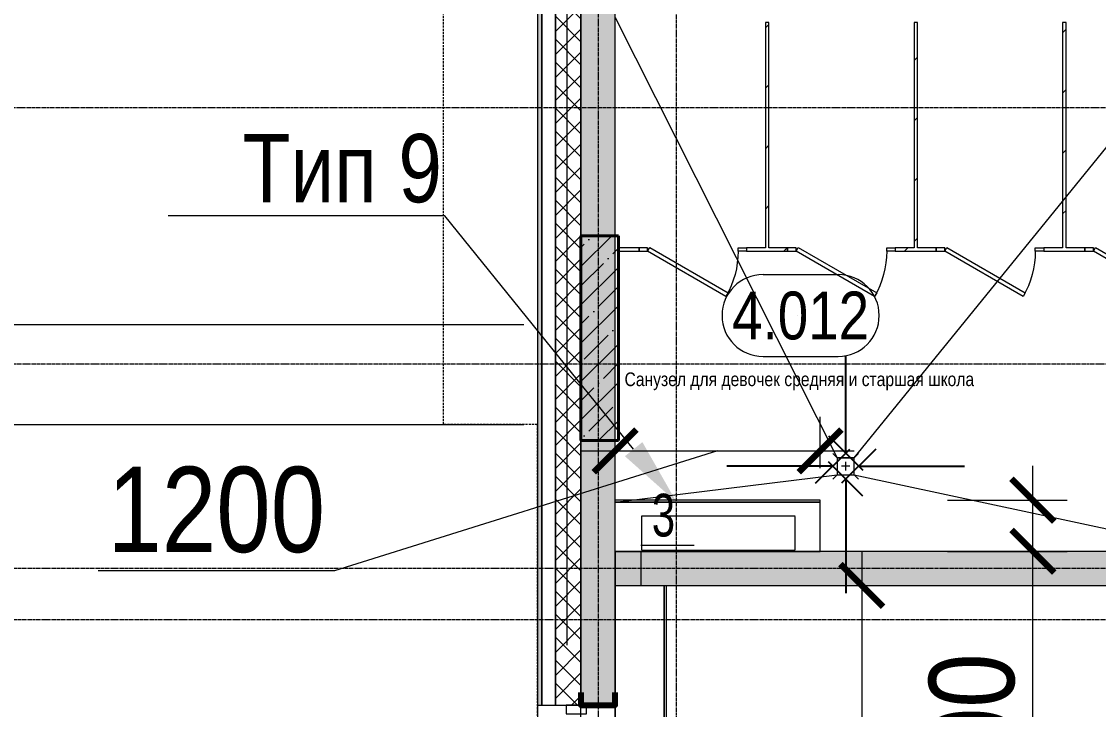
# Model space of a CAD drawing. Header units: millimetres. Extents: x -231292 to 573618, y -153144 to 564035.
# Drawn here: x 92653 to 98959, y 377677 to 381707 of the extents above; entities that cross this region are included whole.
import ezdxf
from ezdxf import colors
from ezdxf.entities.mleader import LeaderData, LeaderLine
from ezdxf.enums import TextEntityAlignment as Align
from ezdxf.math import Vec2, Vec3

# ---------------------------------------------------------------- set-up
doc = ezdxf.new("R2010")
doc.units = ezdxf.units.MM
for name, pattern in [('CENTER2', [28.575, 19.05, -3.175, 3.175, -3.175]), ('DASHED', [19.05, 12.7, -6.35]), ('HIDDEN2', [4.7625, 3.175, -1.5875])]:
    doc.linetypes.add(name, pattern=pattern)
doc.layers.get('0').update_dxf_attribs({"color": 250})
doc.layers.get('Defpoints').update_dxf_attribs({"color": 250})
for name, color, linetype, lineweight in [('A-Wall_Материал_Газоблок_Контур', 250, 'Continuous', 0), ('АР_Area', 250, 'Continuous', 5), ('АР_Колонны', 250, 'Continuous', 35), ('АР_Мебель', 250, 'Continuous', 5), ('АР_Окна', 250, 'Continuous', 5), ('АР_Отв. марка', 250, 'Continuous', 9), ('АР_Отопительные приборы', 250, 'HIDDEN2', 0), ('АР_Размеры обшивки', 250, 'Continuous', 5), ('АР_Стены ГКЛ', 250, 'Continuous', 15), ('АР_Стены ЖБ', 250, 'Continuous', 35), ('АР_Стены ПЕНОблок', 250, 'Continuous', 20), ('АР_Тонкая', 250, 'Continuous', 5), ('АР_Утеплитель', 250, 'Continuous', 0), ('АР_ФАСАД', 250, 'Continuous', 9), ('АР_Штриховка', 250, 'Continuous', 0), ('Двери кабины', 250, 'Continuous', 0), ('Зашивка радиаторов тип 2 (файерборд 2 слоя_керамогранит)', 250, 'Continuous', 0), ('Зашивка радиаторов тип 9 (до потолка_ облиц плитка)', 250, 'Continuous', 0), ('КМ_Фахверки', 250, 'Continuous', 80), ('ОВ_Отопление', 250, 'Continuous', 0), ('Размеры зашивки ГКЛ', 250, 'Continuous', 0), ('РД_Воронки с кровли', 250, 'Continuous', 18), ('РД_Оси_100', 250, 'Continuous', 0), ('РД_Разуклонка к трапам', 124, 'Continuous', 0)]:
    doc.layers.add(name, color=color, linetype=linetype, lineweight=lineweight)
doc.layers.add('АР_Делит', color=250, linetype='Continuous', lineweight=0, plot=False)
doc.styles.add('Arial0', font='arial.ttf')
doc.styles.add('style1', font='ARIALN.TTF')
doc.dimstyles.new('Dim200_ареал', dxfattribs={"dimscale": 100, "dimtxt": 5, "dimasz": 2.5, "dimexe": 2, "dimexo": 2, "dimgap": 1, "dimtad": 1, "dimzin": 12, "dimdsep": 46, "dimtxsty": 'style1', "dimblk": 'ARCHTICK', "dimcen": 3, "dimdle": 2, "dimclrd": 256, "dimclre": 256, "dimaunit": 1, "dimadec": 0, "dimazin": 3, "dimtfac": 1, "dimtmove": 1, "dimatfit": 3, "dimldrblk": 'OPEN30', "dimfxl": 5, "dimfxlon": 1, "dimtolj": 1, "dimtzin": 0, "dimlwd": 9, "dimlwe": 9, "dimarcsym": 0})
doc.dimstyles.new('scale_100', dxfattribs={"dimtxt": 200, "dimasz": 125, "dimexe": 60, "dimexo": 100, "dimgap": 30, "dimtad": 1, "dimdec": 0, "dimdsep": 46, "dimtxsty": 'style1', "dimblk": 'OBLIQUE', "dimcen": 150, "dimdle": 60, "dimclrd": 256, "dimclre": 256, "dimclrt": 256, "dimadec": 0, "dimazin": 0, "dimtfac": 1, "dimtdec": 0, "dimtmove": 1, "dimatfit": 3, "dimldrblk": 'OBLIQUE', "dimfxl": 1, "dimtolj": 1, "dimtzin": 0, "dimarcsym": 0})
pattern_1 = [(45, (50428.77, 366201.75), (-176.7767, 176.7767), [])]

# ---------------------------------------------------------------- blocks, each defined once
blk = doc.blocks.new('Ф_пеноблок 200')
at = {"layer": 'КМ_Фахверки'}
blk.add_lwpolyline([(0, -75), (0, 0), (200, 0), (200, -75)], dxfattribs=at)
blk = doc.blocks.new('СОШ_2200_АР_ОСИ_М100_28.05.24')
at = {"layer": 'АР_Делит', "color": 5, "linetype": 'DASHED'}
blk.add_lwpolyline([(114955, 135155), (114955, -355), (93595.036, -355), (93595.036, 13855), (94145, 13855), (94145, 68320), (66055, 68320), (66055, 13857.73), (83455, 13857.73), (83455, -355), (45245, -355), (45245, 13145), (44695, 13145), (44695, 26755), (45245, 26755), (45245, 68320), (20455, 68320), (20455, 26755), (27955, 26755), (27955, 13145), (-355, 13145), (-355, 100855), (37145, 100855), (37145, 129155)], dxfattribs=at)
at = {"layer": 'РД_Оси_100', "linetype": 'CENTER2'}
for p, q in [((71363.995, 15000), (33000, 15000)), ((33000, 13500), (85055, 13500))]:
    blk.add_line(p, q, dxfattribs=at)
for points in [[(45530, 139938.679), (45600, 139538.679), (45600, -6163.457)], [(46060, -6163.105), (46060, 139538.679), (46130, 139938.679)], [(85055, 12300), (33500, 12300), (33000, 12450)], [(85055, 12000), (33500, 12000), (33000, 11850)]]:
    blk.add_lwpolyline(points, dxfattribs=at)
blk = doc.blocks.new('_Oblique')
at = {"color": 0, "linetype": 'ByBlock', "lineweight": -2}
blk.add_line((-0.5, -0.5), (0.5, 0.5), dxfattribs=at)
blk = doc.blocks.new('A$Cd7e03b91')
at = {"layer": 'РД_Разуклонка к трапам', "lineweight": 0}
for p, q in [((-100, 100), (-150, 150)), ((100, 100), (150, 150)), ((-50, 0), (50, 0)), ((0, -50), (0, 50)), ((-100, -100), (-150, -150)), ((100, -100), (150, -150))]:
    blk.add_line(p, q, dxfattribs=at)
blk.add_lwpolyline([(-100, 100), (100, 100), (100, -100), (-100, -100), (-100, 100)], dxfattribs=at)
blk.add_lwpolyline([(-100, 100), (100, 100), (100, -100), (-100, -100), (-100, 100)], dxfattribs=at)
blk = doc.blocks.new('Bottom_R_900')
at = {"layer": 'АР_Отопительные приборы'}
blk.add_lwpolyline([(-450, -100), (450, -100), (450, 100), (-450, 100)], close=True, dxfattribs=at)
blk = doc.blocks.new('_ArchTick')
at = {"color": 0, "linetype": 'ByBlock', "const_width": 0.15}
blk.add_lwpolyline([(-0.5, -0.5), (0.5, 0.5)], dxfattribs=at)
blk = doc.blocks.new('*D1018')
at = {"layer": 'Defpoints', "color": 0, "transparency": 16777216}
for p in [(96428.8, 378403.1), (96428.8, 374722.8), (97572.8, 374722.8)]:
    blk.add_point(p, dxfattribs=at)
at = {"layer": 'АР_Размеры обшивки', "lineweight": 9, "transparency": 16777216}
for p, q in [((97572.8, 378603.1), (97572.8, 374522.8)), ((97072.8, 378403.1), (97772.8, 378403.1)), ((97072.8, 374722.8), (97772.8, 374722.8))]:
    blk.add_line(p, q, dxfattribs=at)
at = {"layer": 'АР_Размеры обшивки', "lineweight": 9, "transparency": 16777216, "xscale": 250, "yscale": 250, "zscale": 250}
for p, rotation in [((97572.8, 378403.1), 90), ((97572.8, 374722.8), 270)]:
    blk.add_blockref('_ArchTick', p, dxfattribs=dict(at, rotation=rotation))
at = {"layer": 'АР_Размеры обшивки', "color": 0, "transparency": 16777216, "insert": (97217.5, 376562.9), "char_height": 500, "attachment_point": 5, "rotation": 90, "style": 'style1'}
blk.add_mtext('\\A1;3680', dxfattribs=at)
blk = doc.blocks.new('_Open30')
at = {"color": 0, "linetype": 'ByBlock', "lineweight": -2}
for p, q in [((-1, 0.268), (0, 0)), ((0, 0), (-1, -0.268)), ((0, 0), (-1, 0))]:
    blk.add_line(p, q, dxfattribs=at)
blk = doc.blocks.new('*D923')
at = {"layer": 'Defpoints', "color": 0, "transparency": 16777216}
for p in [(97328.8, 379191.8), (96128.8, 378903.1), (97328.8, 378890.6)]:
    blk.add_point(p, dxfattribs=at)
at = {"layer": 'АР_Размеры обшивки', "lineweight": 9, "transparency": 16777216}
for p, q in [((96128.8, 379103.1), (96128.8, 379391.8)), ((97328.8, 379090.6), (97328.8, 379391.8)), ((96728.8, 379191.8), (94485.8, 378489.7)), ((95928.8, 379191.8), (97528.8, 379191.8)), ((94485.8, 378489.7), (93101.3, 378489.7))]:
    blk.add_line(p, q, dxfattribs=at)
at = {"layer": 'АР_Размеры обшивки', "lineweight": 9, "transparency": 16777216, "xscale": 250, "yscale": 250, "zscale": 250, "rotation": 180}
blk.add_blockref('_ArchTick', (96128.8, 379191.8), dxfattribs=at)
at = {"layer": 'АР_Размеры обшивки', "lineweight": 9, "transparency": 16777216, "xscale": 250, "yscale": 250, "zscale": 250}
blk.add_blockref('_ArchTick', (97328.8, 379191.8), dxfattribs=at)
at = {"layer": 'АР_Размеры обшивки', "color": 0, "transparency": 16777216, "insert": (93793.5, 378845), "char_height": 500, "attachment_point": 5, "style": 'style1'}
blk.add_mtext('\\A1;1200', dxfattribs=at)
blk = doc.blocks.new('*D924')
at = {"layer": 'Defpoints', "color": 0, "transparency": 16777216}
for p in [(97328.8, 378903.1), (98574.8, 378903.1), (97328.8, 378603.1)]:
    blk.add_point(p, dxfattribs=at)
at = {"layer": 'АР_Размеры обшивки', "lineweight": 9, "transparency": 16777216}
for p, q in [((98574.8, 378403.1), (98574.8, 379103.1)), ((98074.8, 378903.1), (98774.8, 378903.1)), ((98074.8, 378603.1), (98774.8, 378603.1)), ((98574.8, 376975.6), (98574.8, 378603.1))]:
    blk.add_line(p, q, dxfattribs=at)
at = {"layer": 'АР_Размеры обшивки', "lineweight": 9, "transparency": 16777216, "xscale": 250, "yscale": 250, "zscale": 250}
for p, rotation in [((98574.8, 378903.1), 90), ((98574.8, 378603.1), 270)]:
    blk.add_blockref('_ArchTick', p, dxfattribs=dict(at, rotation=rotation))
at = {"layer": 'АР_Размеры обшивки', "color": 0, "transparency": 16777216, "insert": (98219.5, 377527.7), "char_height": 500, "attachment_point": 5, "rotation": 90, "style": 'style1'}
blk.add_mtext('\\A1;300', dxfattribs=at)
blk = doc.blocks.new('MOK-МаркаПом_овал_ареал')
for p, q in [((-2.75, 3), (2.75, 3)), ((-2.75, -3), (2.75, -3))]:
    blk.add_line(p, q)
for centre, radius, start, end in [((-2.75, 0), 3, 90, 270), ((2.75, 0), 3, 270, 90), ((-3.75, 0), 3.5, 0, 0.00095)]:
    blk.add_arc(centre, radius, start, end)
at = {"color": 0, "style": 'style1'}
blk.add_attdef('АР-ПОМЕЩЕНИЕ:НОМЕР', text='', height=3.5, dxfattribs=at).set_placement((0, 0), align=Align.MIDDLE)
at = {"layer": 'Defpoints', "color": 2, "style": 'style1'}
blk.add_attdef('АР-ПОМЕЩЕНИЕ:НАИМЕНОВАНИЕ', text='', height=1, dxfattribs=at).set_placement((-0.094, -4.814), align=Align.MIDDLE)
blk = doc.blocks.new('MOK-МаркаПроема инж.')
blk.add_line((-1.328, -1.754), (1.802, -1.754))
at = {"color": 0, "style": 'Arial0', "width": 0.7}
blk.add_attdef('АР-ПРОЕМ:Коробка', text='', height=2.5, dxfattribs=at).set_placement((0, 0), align=Align.MIDDLE)

msp = doc.modelspace()

# ---------------------------------------------------------------- hatches: boundary and pattern name
at = {"layer": 'АР_Штриховка', "linetype": 'Continuous', "lineweight": 0}
h = msp.add_hatch(dxfattribs=at)
h.set_pattern_fill('_U', color=256, style=0, pattern_type=0)
h.set_pattern_definition([(360, (50428.7677, 366201.7525), (-1e-16, 1), [])])
h.paths.add_polyline_path([(95673.768, 365846.753), (95698.768, 365871.753), (95698.768, 375901.753), (95673.768, 375901.753)], flags=0)
h.paths.add_polyline_path([(95673.768, 377701.753), (95698.768, 377701.753), (95698.768, 388101.752), (95673.768, 388101.752)], flags=0)
h.paths.add_polyline_path([(95673.768, 391401.752), (95698.768, 391401.752), (95698.768, 393201.753), (95673.768, 393201.753)], flags=0)
h.paths.add_polyline_path([(95673.768, 394401.753), (95698.768, 394401.753), (95698.768, 395301.753), (95673.768, 395301.753)], flags=0)
h.paths.add_polyline_path([(95673.768, 398601.753), (95698.768, 398601.753), (95698.768, 399501.753), (95673.768, 399501.753)], flags=0)
h.paths.add_polyline_path([(95673.768, 400701.753), (95698.768, 400701.753), (95698.768, 401601.753), (95673.768, 401601.753)], flags=0)
h.paths.add_polyline_path([(95673.768, 402801.753), (95698.768, 402801.753), (95698.768, 404001.753), (95673.768, 404001.753)], flags=0)
h.paths.add_polyline_path([(95673.768, 407301.753), (95698.768, 407301.753), (95698.768, 408201.753), (95673.768, 408201.753)], flags=0)
h.paths.add_polyline_path([(95673.768, 409401.753), (95698.768, 409401.753), (95698.768, 410301.753), (95673.768, 410301.753)], flags=0)
h.paths.add_polyline_path([(95673.768, 411501.753), (95698.768, 411501.753), (95698.768, 412701.753), (95673.768, 412701.753)], flags=0)
h.paths.add_polyline_path([(95673.768, 416001.753), (95698.768, 416001.753), (95698.768, 416901.753), (95673.768, 416901.753)], flags=0)
h.paths.add_polyline_path([(95673.768, 418101.753), (95698.768, 418101.753), (95698.768, 419001.753), (95673.768, 419001.753)], flags=0)
h.paths.add_polyline_path([(95673.768, 420201.753), (95698.768, 420201.753), (95698.768, 421001.753), (95673.768, 421001.753)], flags=0)
h = msp.add_hatch(dxfattribs=at)
h.set_pattern_fill('ANSI37', color=256, scale=30, style=0)
h.set_pattern_definition([(45, (50428.77, 366201.75), (-67.35192, 67.35192), []), (135, (50428.77, 366201.75), (-67.35192, -67.35192), [])])
h.paths.add_polyline_path([(95778.768, 365951.753), (95928.768, 366101.753), (95928.768, 375901.753), (95778.768, 375901.753)], flags=0)
h.paths.add_polyline_path([(95778.768, 377701.753), (95928.768, 377701.753), (95928.768, 388101.752), (95778.768, 388101.752)], flags=0)
h.paths.add_polyline_path([(95778.768, 391401.752), (95928.768, 391401.752), (95928.768, 393201.753), (95778.768, 393201.753)], flags=0)
h.paths.add_polyline_path([(95778.768, 394401.753), (95928.768, 394401.753), (95928.768, 395301.753), (95778.768, 395301.753)], flags=0)
h.paths.add_polyline_path([(95778.768, 398601.753), (95928.768, 398601.753), (95928.768, 399501.753), (95778.768, 399501.753)], flags=0)
h.paths.add_polyline_path([(95778.768, 400701.753), (95928.768, 400701.753), (95928.768, 401601.753), (95778.768, 401601.753)], flags=0)
h.paths.add_polyline_path([(95778.768, 402801.753), (95928.768, 402801.753), (95928.768, 404001.753), (95778.768, 404001.753)], flags=0)
h.paths.add_polyline_path([(95778.768, 407301.753), (95928.768, 407301.753), (95928.768, 408201.753), (95778.768, 408201.753)], flags=0)
h.paths.add_polyline_path([(95778.768, 409401.753), (95928.768, 409401.753), (95928.768, 410301.753), (95778.768, 410301.753)], flags=0)
h.paths.add_polyline_path([(95778.768, 411501.753), (95928.768, 411501.753), (95928.768, 412701.753), (95778.768, 412701.753)], flags=0)
h.paths.add_polyline_path([(95778.768, 416001.753), (95928.768, 416001.753), (95928.768, 416901.753), (95778.768, 416901.753)], flags=0)
h.paths.add_polyline_path([(95778.768, 418101.753), (95928.768, 418101.753), (95928.768, 419001.753), (95778.768, 419001.753)], flags=0)
h.paths.add_polyline_path([(95778.768, 420201.753), (95928.768, 420201.753), (95928.768, 421001.753), (95778.768, 421001.753)], flags=0)
h = msp.add_hatch(dxfattribs=at)
h.set_pattern_fill('AR-CONC', color=256, style=0)
h.set_pattern_definition([(50, (50428.77, 366201.75), (182.18467, -15.9391), [19.05, -209.55]), (355, (50428.77, 366201.75), (-35.2434, 191.05685), [15.24, -167.6406]), (100.45144, (50443.95, 366200.42), (146.94125, 175.11775), [16.19, -178.09024]), (46.1842, (50428.77, 366252.55), (271.07904, -42.0423), [28.575, -314.325]), (96.63556, (50451.36, 366249.05), (237.4041, 247.4261), [24.285, -267.1356]), (351.18415, (50428.77, 366252.55), (237.4041, 247.4261), [22.86, -251.4597]), (21, (50454.17, 366239.85), (151.6144, -102.2652), [19.05, -209.55]), (326, (50454.17, 366239.85), (61.80203, 184.18797), [15.24, -167.64]), (71.45144, (50466.8, 366231.33), (213.4164, 81.92277), [16.19, -178.08994]), (37.5, (50428.77, 366201.75), (3.088603, 84.55504), [0, -165.608, 0, -170.18, 0, -168.275]), (7.5, (50428.77, 366201.75), (66.81966, 100.18057), [0, -97.028, 0, -161.798, 0, -64.135]), (327.5, (50372.126, 366201.75), (135.590595, -5.728744), [0, -63.5, 0, -198.12, 0, -262.89]), (317.5, (50346.73, 366201.75), (148.12918, 25.4265), [0, -82.55, 0, -131.572, 0, -186.69])])
h.paths.add_polyline_path([(95928.768, 366101.753), (96128.768, 366301.753), (96128.768, 375901.753), (95928.768, 375901.753)], flags=0)
h.paths.add_polyline_path([(95928.768, 377701.753), (96128.768, 377701.753), (96128.768, 388101.752), (95928.768, 388101.752)], flags=0)
h.paths.add_polyline_path([(95928.768, 391401.752), (96128.768, 391401.752), (96128.768, 393201.753), (95928.768, 393201.753)], flags=0)
h.paths.add_polyline_path([(95928.768, 394401.753), (96128.768, 394401.753), (96128.768, 395301.753), (95928.768, 395301.753)], flags=0)
h.paths.add_polyline_path([(95928.768, 398601.753), (96128.768, 398601.753), (96128.768, 399501.753), (95928.768, 399501.753)], flags=0)
h.paths.add_polyline_path([(95928.768, 400701.753), (96128.768, 400701.753), (96128.768, 401601.753), (95928.768, 401601.753)], flags=0)
h.paths.add_polyline_path([(95928.768, 402801.753), (96128.768, 402801.753), (96128.768, 404001.753), (95928.768, 404001.753)], flags=0)
h.paths.add_polyline_path([(95928.768, 407301.753), (96128.768, 407301.753), (96128.768, 408201.753), (95928.768, 408201.753)], flags=0)
h.paths.add_polyline_path([(95928.768, 409401.753), (96128.768, 409401.753), (96128.768, 410301.753), (95928.768, 410301.753)], flags=0)
h.paths.add_polyline_path([(95928.768, 411501.753), (96128.768, 411501.753), (96128.768, 412701.753), (95928.768, 412701.753)], flags=0)
h.paths.add_polyline_path([(95928.768, 416001.753), (96128.768, 416001.753), (96128.768, 416901.753), (95928.768, 416901.753)], flags=0)
h.paths.add_polyline_path([(95928.768, 418101.753), (96128.768, 418101.753), (96128.768, 419001.753), (95928.768, 419001.753)], flags=0)
h.paths.add_polyline_path([(95928.768, 420201.753), (96128.768, 420201.753), (96128.768, 421001.753), (95928.768, 421001.753)], flags=0)
h = msp.add_hatch(dxfattribs=at)
h.set_pattern_fill('_U', color=256, scale=250, angle=-315, style=0, pattern_type=0)
h.set_pattern_definition(pattern_1)
h.paths.add_polyline_path([(97028.768, 381701.758), (97008.768, 381701.758), (97008.768, 380381.758), (97015.435, 380376.758), (97028.768, 380381.758)], flags=0)
h = msp.add_hatch(dxfattribs=at)
h.set_pattern_fill('_U', color=256, scale=250, angle=-315, style=0, pattern_type=0)
h.set_pattern_definition(pattern_1)
h.paths.add_polyline_path([(97898.768, 381701.758), (97878.768, 381701.758), (97878.768, 380381.758), (97885.435, 380376.758), (97898.768, 380381.758)], flags=0)
h = msp.add_hatch(dxfattribs=at)
h.set_pattern_fill('_U', color=256, scale=250, angle=-315, style=0, pattern_type=0)
h.set_pattern_definition(pattern_1)
h.paths.add_polyline_path([(98768.768, 381701.759), (98748.768, 381701.759), (98748.768, 380381.758), (98755.435, 380376.758), (98768.768, 380381.758)], flags=0)
at = {"layer": 'АР_Штриховка', "linetype": 'Continuous', "lineweight": 5}
h = msp.add_hatch(dxfattribs=at)
h.set_pattern_fill('ANSI35', color=256, scale=25, style=0)
h.set_pattern_definition([(45, (50428.77, 366201.75), (-112.2532, 112.2532), []), (45, (50541.02, 366201.75), (-112.2532, 112.2532), [198.4375, -39.6875, 0, -39.6875])])
h.paths.add_polyline_path([(95928.768, 379251.753), (96148.768, 379251.753), (96148.768, 380451.753), (95928.768, 380451.753)], flags=0)
at = {"layer": 'АР_Штриховка', "linetype": 'Continuous', "lineweight": 0}
h = msp.add_hatch(dxfattribs=at)
h.set_pattern_fill('_U', color=256, scale=250, angle=-315, style=0, pattern_type=0)
h.set_pattern_definition([(45, (50428.77, 366201.75), (-176.7767, 176.7767), [])])
h.paths.add_polyline_path([(96148.768, 380381.758), (96148.768, 380361.758), (96268.768, 380361.758), (96268.768, 380381.758)], flags=0)
h.paths.add_polyline_path([(96898.768, 380381.758), (96898.768, 380361.758), (97008.768, 380361.758), (97015.435, 380376.758), (97008.768, 380381.758)], flags=0)
h.paths.add_polyline_path([(97028.768, 380381.758), (97015.435, 380376.758), (97008.768, 380361.758), (97138.768, 380361.758), (97138.768, 380381.758)], flags=0)
h.paths.add_polyline_path([(97768.768, 380381.758), (97768.768, 380361.758), (97878.768, 380361.758), (97885.435, 380376.758), (97878.768, 380381.758)], flags=0)
h.paths.add_polyline_path([(97898.768, 380381.758), (97885.435, 380376.758), (97878.768, 380361.758), (98008.768, 380361.758), (98008.768, 380381.758)], flags=0)
h.paths.add_polyline_path([(98638.768, 380381.758), (98638.768, 380361.758), (98748.768, 380361.758), (98755.435, 380376.758), (98748.768, 380381.758)], flags=0)
h.paths.add_polyline_path([(98768.768, 380381.758), (98755.435, 380376.758), (98748.768, 380361.758), (98878.768, 380361.758), (98878.768, 380381.758)], flags=0)
h.paths.add_polyline_path([(99508.768, 380381.758), (99508.768, 380361.758), (99628.768, 380361.758), (99628.768, 380381.758)], flags=0)
h = msp.add_hatch(dxfattribs=at)
h.set_pattern_fill('AR-CONC', color=256, angle=45, style=0)
h.set_pattern_definition([(95, (50428.77, 366201.75), (140.09465, 117.55338), [19.05, -209.55]), (40, (50428.77, 366201.75), (-160.01845, 110.1767), [15.24, -167.6406]), (145.45144, (50440.44, 366211.55), (-19.9238, 227.7301), [16.19, -178.09024]), (91.1842, (50392.85, 366237.67), (221.4102, 161.9534), [28.575, -314.325]), (141.63556, (50411.3, 366251.17), (-7.0866, 342.8268), [24.285, -267.1356]), (36.18415, (50392.85, 366237.67), (-7.0866, 342.8268), [22.86, -251.4597]), (66, (50419.79, 366246.65), (179.51998, 34.89515), [19.05, -209.55]), (11, (50419.79, 366246.65), (-86.5399, 173.9412), [15.24, -167.64]), (116.45144, (50434.75, 366249.56), (92.98005, 208.83634), [16.19, -178.08994]), (82.5, (50428.77, 366201.75), (-57.60547, 61.97341), [0, -165.608, 0, -170.18, 0, -168.275]), (52.5, (50428.77, 366201.75), (-23.58973, 118.087), [0, -97.028, 0, -161.798, 0, -64.135]), (12.5, (50388.716, 366161.7), (99.92786, 91.826196), [0, -63.5, 0, -198.12, 0, -262.89]), (2.5, (50370.76, 366143.74), (86.7639, 122.7224), [0, -82.55, 0, -131.572, 0, -186.69])])
h.paths.add_polyline_path([(96128.771, 378603.125), (96128.772, 378403.125), (103728.768, 378403.128), (103928.768, 378603.128)], flags=0)
at = {"layer": 'ОВ_Отопление', "linetype": 'Continuous', "lineweight": 5}
for points in [[(96278.771, 378603.125), (96128.771, 378603.125), (96203.771, 378503.125)], [(96128.771, 378603.125), (96128.772, 378403.125), (96203.771, 378503.125)]]:
    msp.add_hatch(color=256, dxfattribs=at).paths.add_polyline_path(points, flags=0)

# ---------------------------------------------------------------- linework, layer by layer
at = {"layer": 'A-Wall_Материал_Газоблок_Контур', "linetype": 'Continuous', "lineweight": 0}
for p, q in [((95673.768, 377701.753), (95673.768, 375901.753)), ((96128.768, 375901.753), (96128.768, 377701.753))]:
    msp.add_line(p, q, dxfattribs=at)
at = {"layer": 'АР_Делит'}
msp.add_lwpolyline([(95928.768, 380451.753), (96148.768, 380451.753), (96148.768, 379251.753), (95928.768, 379251.753)], close=True, dxfattribs=at)
at = {"layer": 'АР_Колонны', "linetype": 'HIDDEN2', "lineweight": 25}
for p, q in [((95928.768, 380451.753), (96148.768, 380451.753)), ((95928.768, 379251.753), (95928.768, 380451.753)), ((96148.768, 380451.753), (96148.768, 379251.753)), ((96148.768, 379251.753), (95928.768, 379251.753))]:
    msp.add_line(p, q, dxfattribs=at)
at = {"layer": 'АР_Колонны', "linetype": 'Continuous', "lineweight": 35}
for p, q in [((96148.768, 380451.753), (95928.768, 380451.753)), ((95928.768, 380451.753), (95928.768, 379251.753)), ((96148.768, 379251.753), (96148.768, 380451.753)), ((95928.768, 379251.753), (96148.768, 379251.753))]:
    msp.add_line(p, q, dxfattribs=at)
at = {"layer": 'АР_Мебель'}
msp.add_line((95848.768, 378053.19), (95848.768, 387361.706), dxfattribs=at)
at = {"layer": 'АР_Окна', "linetype": 'Continuous', "lineweight": 5}
for p, q in [((95673.768, 377701.753), (95673.768, 375901.753)), ((96128.768, 377701.753), (96128.768, 375901.753))]:
    msp.add_line(p, q, dxfattribs=at)
msp.add_lwpolyline([(95961.268, 377651.753), (95961.268, 377701.753), (95841.268, 377701.753), (95841.268, 377651.753)], close=True, dxfattribs=at)
at = {"layer": 'АР_Стены ГКЛ', "linetype": 'Continuous', "lineweight": 15}
for p, q in [((97028.768, 381701.758), (97008.768, 381701.758)), ((97008.768, 381701.758), (97008.768, 380381.758)), ((97028.768, 380381.758), (97028.768, 381701.758)), ((97898.768, 381701.758), (97878.768, 381701.758)), ((97878.768, 381701.758), (97878.768, 380381.758)), ((97898.768, 380381.758), (97898.768, 381701.758)), ((98768.768, 381701.759), (98748.768, 381701.759)), ((98748.768, 381701.759), (98748.768, 380381.758)), ((98768.768, 380381.758), (98768.768, 381701.759)), ((96148.768, 380381.758), (96148.768, 380361.758)), ((96268.768, 380381.758), (96148.768, 380381.758)), ((96148.768, 380361.758), (96268.768, 380361.758)), ((96268.768, 380361.758), (96268.768, 380381.758)), ((96898.768, 380381.758), (96898.768, 380361.758)), ((97008.768, 380381.758), (96898.768, 380381.758)), ((96898.768, 380361.758), (97138.768, 380361.758)), ((97138.768, 380381.758), (97028.768, 380381.758)), ((97138.768, 380361.758), (97138.768, 380381.758)), ((97768.768, 380381.758), (97768.768, 380361.758)), ((97878.768, 380381.758), (97768.768, 380381.758)), ((97768.768, 380361.758), (98008.768, 380361.758)), ((98008.768, 380381.758), (97898.768, 380381.758)), ((98008.768, 380361.758), (98008.768, 380381.758)), ((98638.768, 380381.758), (98638.768, 380361.758)), ((98748.768, 380381.758), (98638.768, 380381.758)), ((98638.768, 380361.758), (98878.768, 380361.758)), ((98878.768, 380381.758), (98768.768, 380381.758)), ((98878.768, 380361.758), (98878.768, 380381.758))]:
    msp.add_line(p, q, dxfattribs=at)
at = {"layer": 'АР_Стены ЖБ', "linetype": 'Continuous', "lineweight": 40}
for p, q in [((96148.768, 380451.753), (95928.768, 380451.753)), ((95928.768, 380451.753), (95928.768, 379251.753)), ((96148.768, 379251.753), (96148.768, 380451.753)), ((95928.768, 379251.753), (96148.768, 379251.753))]:
    msp.add_line(p, q, dxfattribs=at)
at = {"layer": 'АР_Стены ПЕНОблок', "linetype": 'Continuous', "lineweight": 20}
for p, q in [((95928.768, 388101.752), (95928.768, 377701.753)), ((96128.768, 377701.753), (96128.768, 388101.752)), ((103928.768, 378603.128), (96128.771, 378603.125)), ((96128.771, 378603.125), (96128.772, 378403.125)), ((96128.772, 378403.125), (103728.768, 378403.128)), ((95928.768, 377701.753), (96128.768, 377701.753))]:
    msp.add_line(p, q, dxfattribs=at)
at = {"layer": 'АР_Тонкая', "linetype": 'Continuous', "lineweight": 5}
for p, q in [((95673.768, 388101.752), (95673.768, 377701.753)), ((95698.768, 388101.752), (95698.768, 377701.753)), ((95698.768, 377701.753), (95698.768, 388101.752)), ((95778.768, 377701.753), (95778.768, 388101.752)), ((95673.768, 377701.753), (95778.768, 377701.753))]:
    msp.add_line(p, q, dxfattribs=at)
at = {"layer": 'АР_Утеплитель', "linetype": 'Continuous', "lineweight": 0}
for p, q in [((95778.768, 388101.752), (95778.768, 377701.753)), ((95928.768, 377701.753), (95928.768, 388101.752)), ((95778.768, 377701.753), (95928.768, 377701.753))]:
    msp.add_line(p, q, dxfattribs=at)
at = {"layer": 'АР_ФАСАД'}
for points in [[(165383.768, 457581.753), (165383.768, 501356.753), (123173.768, 501356.753), (123173.768, 495356.753), (87573.768, 495356.753), (87573.768, 467056.753), (50073.768, 467056.753), (50073.768, 379346.753), (95593.768, 379346.753)], [(123173.768, 494771.753), (88158.768, 494771.753), (88158.768, 466471.753), (50658.768, 466471.753), (50658.768, 379931.753), (95593.768, 379931.753)]]:
    msp.add_lwpolyline(points, dxfattribs=at)
at = {"layer": 'Двери кабины', "linetype": 'Continuous', "lineweight": 0}
for points in [[(96318.768, 380381.758), (96268.768, 380381.758), (96268.768, 380361.758), (96318.768, 380361.758)], [(96318.768, 380361.758), (96331.268, 380383.408), (96790.261, 380118.408), (96777.761, 380096.758)], [(96848.768, 380381.758), (96898.768, 380381.758), (96898.768, 380361.758), (96848.768, 380361.758)], [(97188.768, 380381.758), (97138.768, 380381.758), (97138.768, 380361.758), (97188.768, 380361.758)], [(97188.768, 380361.758), (97201.268, 380383.408), (97660.261, 380118.408), (97647.761, 380096.758)], [(97718.768, 380381.758), (97768.768, 380381.758), (97768.768, 380361.758), (97718.768, 380361.758)], [(98058.768, 380381.758), (98008.768, 380381.758), (98008.768, 380361.758), (98058.768, 380361.758)], [(98058.768, 380361.758), (98071.268, 380383.408), (98530.261, 380118.408), (98517.761, 380096.758)], [(98588.768, 380381.758), (98638.768, 380381.758), (98638.768, 380361.758), (98588.768, 380361.758)], [(98928.768, 380381.758), (98878.768, 380381.758), (98878.768, 380361.758), (98928.768, 380361.758)], [(98928.768, 380361.758), (98941.268, 380383.408), (99400.261, 380118.408), (99387.761, 380096.758)]]:
    msp.add_lwpolyline(points, close=True, dxfattribs=at)
at = {"layer": 'Двери кабины', "linetype": 'Continuous', "lineweight": 0, "extrusion": (0, 0, -1)}
for centre in [(-96318.768, 380361.758), (-97188.768, 380361.758), (-98058.768, 380361.758)]:
    msp.add_arc(centre, 530, 180.0000013, 210.0000013, dxfattribs=at)
at = {"layer": 'Зашивка радиаторов тип 2 (файерборд 2 слоя_керамогранит)', "linetype": 'Continuous', "lineweight": 0}
for p, q in [((96128.772, 378403.125), (96128.768, 374721.752)), ((96128.772, 378403.125), (96428.772, 378403.124)), ((96416.268, 374721.752), (96416.272, 378403.124)), ((96416.272, 378403.124), (96416.268, 374721.752)), ((96428.768, 374721.752), (96428.772, 378403.124))]:
    msp.add_line(p, q, dxfattribs=at)
at = {"layer": 'Зашивка радиаторов тип 9 (до потолка_ облиц плитка)', "linetype": 'Continuous', "lineweight": 0}
for p, q in [((96128.771, 378603.125), (96128.771, 378903.125)), ((97328.771, 378903.125), (96128.771, 378903.125)), ((97328.771, 378603.125), (97328.771, 378903.125)), ((97328.771, 378890.625), (96128.771, 378890.625)), ((96128.771, 378890.625), (97328.771, 378890.625)), ((96128.771, 378603.125), (97328.771, 378603.125))]:
    msp.add_line(p, q, dxfattribs=at)
at = {"layer": 'КМ_Фахверки', "lineweight": 5}
msp.add_lwpolyline([(96278.918, 457251.752), (165128.768, 457251.753), (165128.768, 366101.753), (95928.768, 366101.753), (95928.768, 434726.753), (96278.918, 434726.753), (96278.918, 457251.752)], dxfattribs=at)
at = {"layer": 'ОВ_Отопление', "linetype": 'Continuous', "lineweight": 9}
for p, q in [((96128.771, 378603.125), (96278.771, 378603.125)), ((96128.771, 378603.125), (96128.772, 378403.125)), ((96278.771, 378603.125), (96278.772, 378403.125)), ((96128.772, 378403.125), (96278.772, 378403.125))]:
    msp.add_line(p, q, dxfattribs=at)
at = {"layer": 'РД_Разуклонка к трапам', "ltscale": 2}
for points in [[(96128.768, 381730.46), (97428.767, 379151.748), (97528.767, 379151.748), (99628.768, 381736.748)], [(96128.771, 378890.625), (97428.767, 379051.748), (97528.767, 379051.748), (99628.768, 378601.752)]]:
    msp.add_lwpolyline(points, dxfattribs=at)

# ---------------------------------------------------------------- block references
at = {"layer": 'АР_Area', "linetype": 'Continuous', "lineweight": 5, "xscale": 80, "yscale": 80, "zscale": 80}
msp.add_blockref('MOK-МаркаПом_овал_ареал', (97214.834, 379984.753), dxfattribs=at).add_auto_attribs({'АР-ПОМЕЩЕНИЕ:НОМЕР': '4.012', 'АР-ПОМЕЩЕНИЕ:НАИМЕНОВАНИЕ': 'Санузел для девочек средняя и старшая школа'})
at = {"layer": 'АР_Отв. марка', "linetype": 'Continuous', "lineweight": 9, "xscale": 100, "yscale": 100, "zscale": 100}
msp.add_blockref('MOK-МаркаПроема инж.', (96411.881, 378815.343), dxfattribs=at).add_auto_attribs({'АР-ПРОЕМ:Коробка': '3'})
at = {"layer": 'АР_Отопительные приборы', "rotation": 180}
msp.add_blockref('Bottom_R_900', (96732.229, 378709.417), dxfattribs=at)
at = {"layer": 'КМ_Фахверки', "xscale": -1, "rotation": 180}
msp.add_blockref('Ф_пеноблок 200', (95928.768, 377701.753), dxfattribs=at)
at = {"layer": 'РД_Оси_100'}
msp.add_blockref('СОШ_2200_АР_ОСИ_М100_28.05.24', (50428.768, 366201.753), dxfattribs=at)
at = {"layer": 'РД_Разуклонка к трапам', "ltscale": 2, "xscale": -0.5000000000000002, "yscale": 0.5000000000000002, "zscale": 0.5}
msp.add_blockref('A$Cd7e03b91', (97478.767, 379101.748), dxfattribs=at)

# ---------------------------------------------------------------- dimensions: what is measured, and where the dimension line sits
at = {"layer": 'АР_Размеры обшивки'}
dim = msp.add_linear_dim(base=(97328.771, 379191.752), p1=(96128.768, 378903.124), p2=(97328.771, 378890.624), dimstyle='Dim200_ареал', override={"dimdec": 0}, dxfattribs=at)
dim.commit()
dim.dimension.update_dxf_attribs({"geometry": '*D923', "text_midpoint": (94385.768, 378489.7), "dimtype": 160})
dim = msp.add_linear_dim(base=(98574.768, 378903.124), p1=(97328.771, 378603.125), p2=(97328.771, 378903.124), angle=90, dimstyle='Dim200_ареал', override={"dimdec": 0}, dxfattribs=at)
dim.commit()
dim.dimension.update_dxf_attribs({"geometry": '*D924', "text_midpoint": (98826.768, 377527.7), "dimtype": 160})
dim = msp.add_linear_dim(base=(97572.768, 374722.752), p1=(96428.772, 378403.125), p2=(96428.768, 374722.752), angle=90, dimstyle='Dim200_ареал', override={"dimdec": 0}, dxfattribs=at)
dim.commit()
dim.dimension.update_dxf_attribs({"geometry": '*D1018', "text_midpoint": (97217.481, 376562.938)})

# ---------------------------------------------------------------- leaders
at = {"layer": 'Размеры зашивки ГКЛ'}
ml = msp.add_multileader_mtext('Standard', dxfattribs=at)
ml.set_content('\\pxsm1;Тип 9 ', color=(0, 0, 138), style='style1')
ml.set_leader_properties(color=256, linetype='ByLayer', lineweight=9)
ml.build(insert=Vec2(0, 0))
ml.multileader.update_dxf_attribs({"has_dogleg": 0, "text_left_attachment_type": 6, "text_right_attachment_type": 6, "text_bottom_attachment_type": 10, "dogleg_length": 25, "arrow_head_size": 400})
ctx = ml.context
ctx.base_point, ctx.char_height, ctx.arrow_head_size, ctx.landing_gap_size, ctx.plane_origin = Vec3(93898.126, 380567.802), 400, 400, 50, Vec3(82868.564, 386334.759)
ctx.left_attachment, ctx.right_attachment, ctx.top_attachment = 6, 6, 10
notes = []
notes.append((ctx, [(1, (1, 1, 0), (95157.642, 380567.802), (-1, 0), 25, [(1, [(96488.768, 378890.625)], 0, [])])]))
ctx.mtext.insert, ctx.mtext.defined_height, ctx.mtext.line_spacing_factor, ctx.mtext.flow_direction = Vec3(93948.126, 381047.802), 600, 0.3, 5
at = {"layer": 'РД_Воронки с кровли', "lineweight": 70}
ml = msp.add_multileader_mtext('Standard', dxfattribs=at)
ml.set_content('ВК_Под потолком 4 этажа уйдет в с.у. соседний. ниже опускать не надо.', color=256, style='style1')
ml.set_leader_properties(color=256)
ml.build(insert=Vec2(0, 0))
ml.multileader.update_dxf_attribs({"has_dogleg": 0, "text_left_attachment_type": 6, "text_right_attachment_type": 6, "arrow_head_size": 500, "scale": 100})
ctx = ml.context
ctx.base_point, ctx.scale, ctx.char_height, ctx.arrow_head_size, ctx.landing_gap_size, ctx.plane_origin, ctx.plane_x_axis, ctx.plane_y_axis = Vec3(89976.721, 372153.495), 100, 300, 500, 50, Vec3(64943.192, 362296.395), Vec3(1, 0.00000001), Vec3(-0.00000001, 1)
ctx.left_attachment, ctx.right_attachment = 6, 6
notes.append((ctx, [(0, (1, 1, 0), (94475.649, 372153.495), (-1, -0.00000001), 8, [(1, [(102928.768, 377981.754)], 0, [])])]))
ctx.mtext.insert, ctx.mtext.text_direction, ctx.mtext.rotation, ctx.mtext.width, ctx.mtext.defined_height, ctx.mtext.flow_direction = Vec3(90028.768, 372541.694), Vec3(1, 0.00000001), 0.00000001, 4538.94863, 395.157, 5
at = {"layer": 'РД_Разуклонка к трапам', "ltscale": 2}
for points in [[(97478.819, 379178.821), (97478.819, 379748.1)], [(97402.735, 379101.748), (96783.456, 379101.748)], [(97554.8, 379101.748), (98174.078, 379101.748)], [(97478.819, 379026.756), (97478.819, 378357.478)]]:
    msp.add_leader(points, dimstyle='scale_100', override={"dimasz": 200, "dimgap": 30, "dimtad": 0}, dxfattribs=at)
for ctx, leaders in notes:
    for number, flags, end, landing, length, lines in leaders:
        leader = LeaderData()
        leader.index, (leader.has_last_leader_line, leader.has_dogleg_vector, leader.attachment_direction) = number, flags
        leader.last_leader_point, leader.dogleg_vector, leader.dogleg_length = Vec3(end), Vec3(landing), length
        for number, points, colour, breaks in lines:
            line = LeaderLine()
            line.index, line.vertices, line.color, line.breaks = number, Vec3.list(points), colors.encode_raw_color(colour), breaks
            leader.lines.append(line)
        ctx.leaders.append(leader)

doc.saveas('drawing.dxf')
